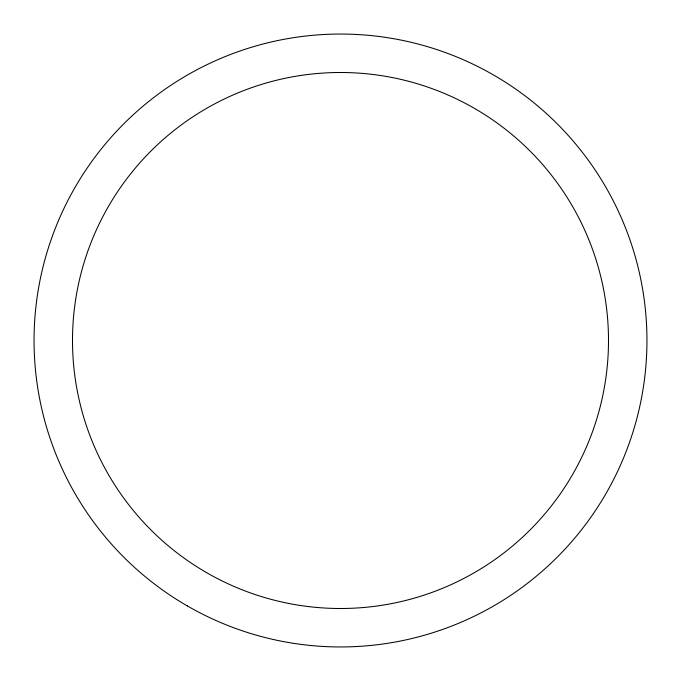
<?xml version="1.0" encoding="UTF-8"?>
<svg xmlns="http://www.w3.org/2000/svg" width="681" height="681" viewBox="0 0 681 681"><rect width="100%" height="100%" fill="white"/><g stroke="black" fill="none" stroke-linecap="round" stroke-linejoin="round"><path stroke-width="1.02" d="M187.275 605.894A306.45 306.45 0 0 0 646.95 340.5A306.45 306.45 0 0 0 187.275 75.106A306.45 306.45 0 0 0 187.275 605.894M206.496 572.593A267.999 267.999 0 0 0 608.499 340.5A267.999 267.999 0 0 0 206.496 108.407A267.999 267.999 0 0 0 206.496 572.593"/></g></svg>
